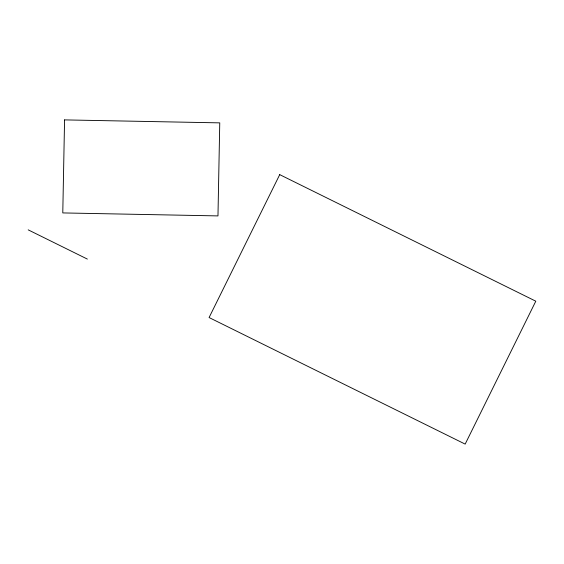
<?xml version="1.0" encoding="UTF-8"?>
<svg xmlns="http://www.w3.org/2000/svg" width="564" height="564" viewBox="0 0 564 564"><rect width="100%" height="100%" fill="white"/><g stroke="black" fill="none" stroke-linecap="round" stroke-linejoin="round"><path stroke-width="0.85" d="M28.2 229.851L87.35 259.08M64.571 119.892L62.78 212.924L217.972 215.906L219.756 122.867L64.571 119.892M279.723 174.636L209.089 317.546L465.166 444.108L535.8 301.197L279.723 174.636"/></g></svg>
